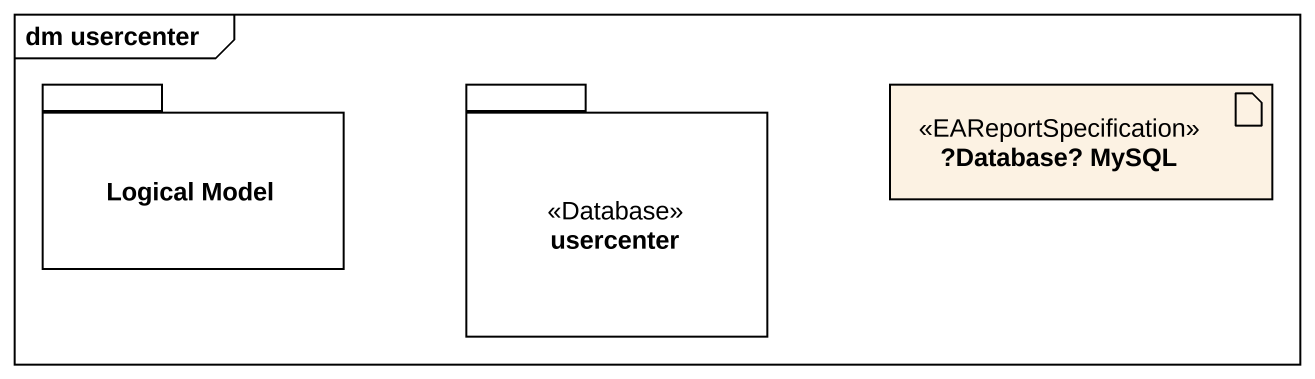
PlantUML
@startuml
mainframe dm usercenter
package "Logical Model" as Logical_Model {
}
package usercenter <<Database>> {
}
artifact "?Database? MySQL" as Database_MySQL <<EAReportSpecification>>
@enduml
